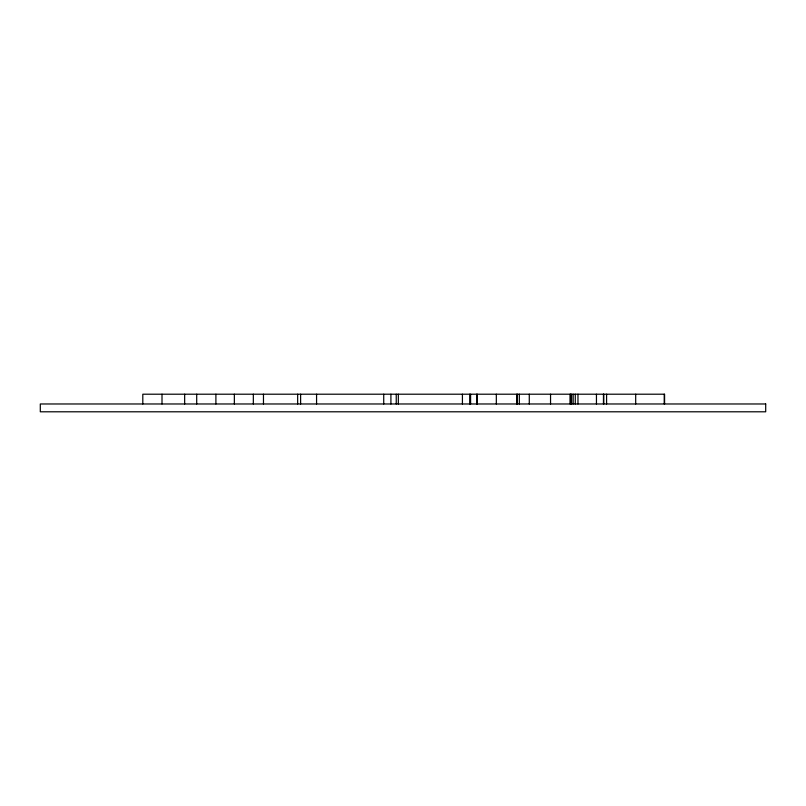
<?xml version="1.0" encoding="UTF-8"?>
<svg xmlns="http://www.w3.org/2000/svg" width="806" height="806" viewBox="0 0 806 806"><rect width="100%" height="100%" fill="white"/><g stroke="black" fill="none" stroke-linecap="round" stroke-linejoin="round"><path stroke-width="1.21" d="M664.587 403.977L664.587 394.205L142.803 394.205L142.803 403.977M664.235 394.205L664.235 403.977M635.692 394.205L635.692 403.977M606.586 394.205L606.586 403.977M603.744 394.205L603.744 403.977M603.462 394.205L603.462 403.977M596.45 394.205L596.45 403.977M577.973 394.205L577.973 403.977M575.283 394.205L575.283 403.977M573.167 394.205L573.167 403.977M571.545 394.205L571.545 403.977M570.487 394.205L570.487 403.977M570.124 394.205L570.124 403.977M550.548 394.205L550.548 403.977M529.28 394.205L529.28 403.977M519.336 394.205L519.336 403.977M517.19 394.205L517.19 403.977M516.918 394.205L516.918 403.977M496.325 394.205L496.325 403.977M477.122 394.205L477.122 403.977M476.809 394.205L476.809 403.977M470.593 394.205L470.593 403.977M469.707 394.205L469.707 403.977M462.422 394.205L462.422 403.977M398.335 394.205L398.335 403.977M396.24 394.205L396.24 403.977M390.91 394.205L390.91 403.977M383.727 394.205L383.727 403.977M316.567 394.205L316.567 403.977M300.618 394.205L300.618 403.977M297.656 394.205L297.656 403.977M263.471 394.205L263.471 403.977M253.336 394.205L253.336 403.977M234.355 394.205L234.355 403.977M215.897 394.205L215.897 403.977M196.704 394.205L196.704 403.977M184.655 394.205L184.655 403.977M162.006 394.205L162.006 403.977M765.7 403.977L40.3 403.977L40.3 411.795L765.7 411.795L765.7 403.977"/></g></svg>
